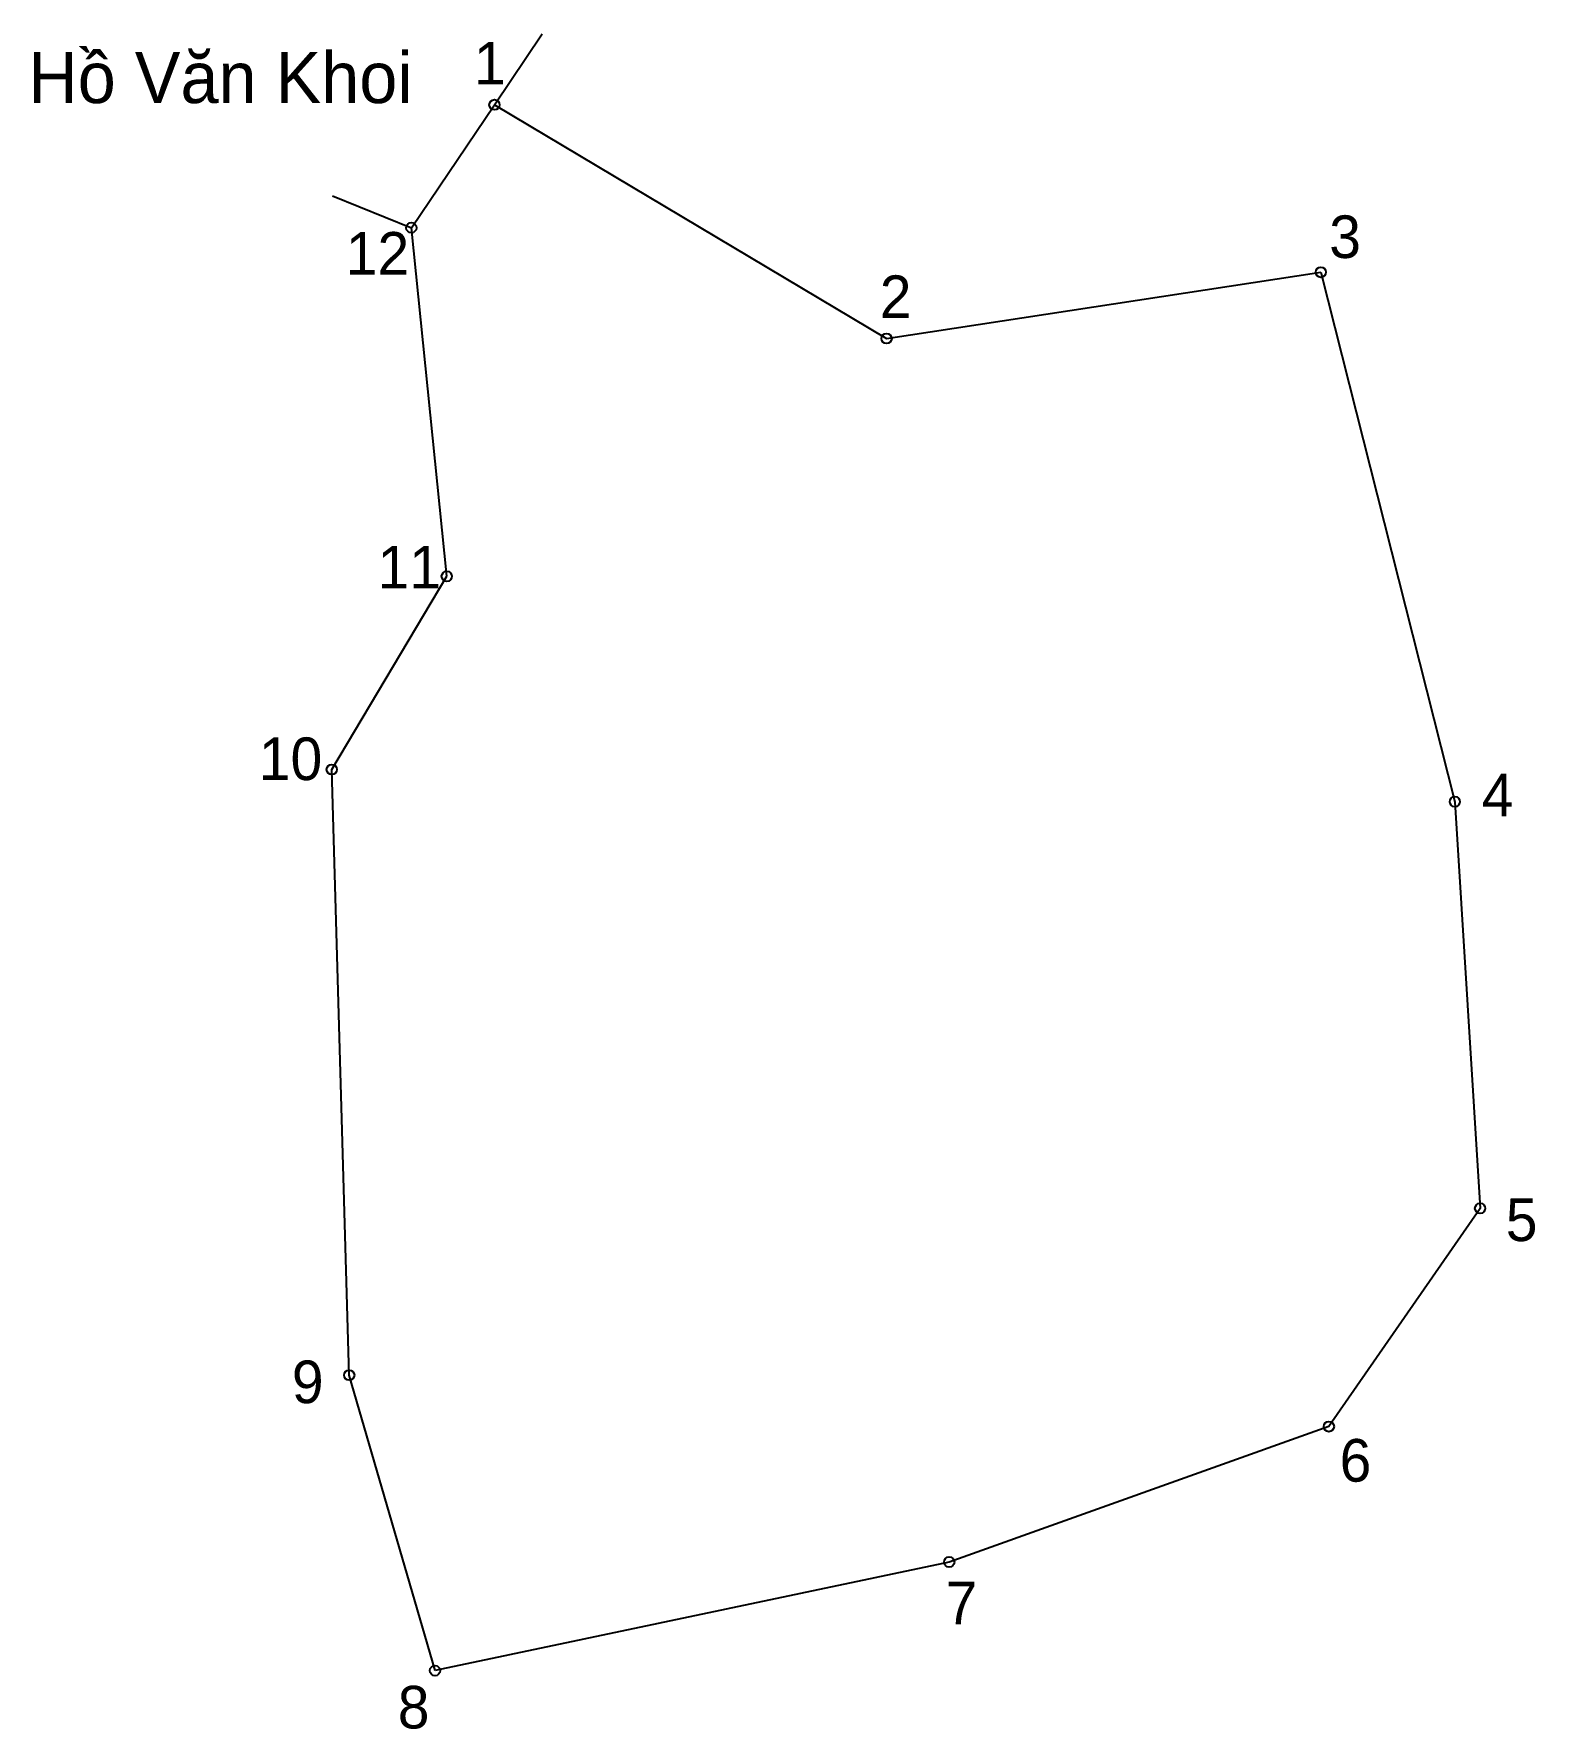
# Model space of a CAD drawing. Extents: x 549233 to 549371, y 1825049 to 1825204.
import ezdxf

# ---------------------------------------------------------------- set-up
doc = ezdxf.new("R2010")
doc.units = 0
for name, color, linetype in [('CanhThua', 7, 'Continuous'), ('MocDinhThua', 7, 'Continuous'), ('RauThua', 7, 'Continuous'), ('SoHieuDinhThua', 7, 'Continuous'), ('TenChuLanCan', 7, 'Continuous')]:
    doc.layers.add(name, color=color, linetype=linetype)

msp = doc.modelspace()

# ---------------------------------------------------------------- linework, layer by layer
at = {"layer": 'CanhThua'}
for p, q in [((549267.9, 1825186.41), (549275.48, 1825197.64)), ((549275.48, 1825197.64), (549311.29, 1825176.29)), ((549271.13, 1825154.57), (549267.9, 1825186.41)), ((549311.29, 1825176.29), (549350.94, 1825182.34)), ((549350.94, 1825182.34), (549363.18, 1825133.99)), ((549260.63, 1825136.93), (549271.13, 1825154.57)), ((549262.23, 1825081.61), (549260.63, 1825136.93)), ((549363.18, 1825133.99), (549365.48, 1825096.85)), ((549365.48, 1825096.85), (549351.68, 1825076.92)), ((549270.06, 1825054.63), (549262.23, 1825081.61)), ((549351.68, 1825076.92), (549317.01, 1825064.55)), ((549317.01, 1825064.55), (549270.06, 1825054.63))]:
    msp.add_line(p, q, dxfattribs=at)
at = {"layer": 'MocDinhThua'}
for centre in [(549275.48, 1825197.64), (549267.9, 1825186.41), (549350.94, 1825182.34), (549311.29, 1825176.29), (549271.13, 1825154.57), (549260.63, 1825136.93), (549363.18, 1825133.99), (549365.48, 1825096.85), (549262.23, 1825081.61), (549351.68, 1825076.92), (549317.01, 1825064.55), (549270.06, 1825054.63)]:
    msp.add_circle(centre, 0.467, dxfattribs=at)
at = {"layer": 'RauThua'}
for p, q in [((549275.48, 1825197.64), (549279.84, 1825204.11)), ((549260.69, 1825189.31), (549267.9, 1825186.41))]:
    msp.add_line(p, q, dxfattribs=at)

# ---------------------------------------------------------------- texts
at = {"layer": 'SoHieuDinhThua'}
for s, height, p in [('1', 3.89, (549273.62, 1825199.49)), ('3', 3.89, (549351.71, 1825183.64)), ('12', 3.894, (549261.91, 1825182.12)), ('2', 3.89, (549310.67, 1825178.16)), ('11', 3.894, (549264.81, 1825153.46)), ('10', 3.894, (549253.97, 1825135.96)), ('4', 3.89, (549365.64, 1825132.65)), ('5', 3.89, (549367.83, 1825093.86)), ('9', 3.89, (549256.99, 1825079.06)), ('6', 3.89, (549352.66, 1825071.89)), ('7', 3.89, (549316.68, 1825058.86)), ('8', 3.89, (549266.66, 1825049.35))]:
    msp.add_text(s, height=height, dxfattribs=at).set_placement(p)
at = {"layer": 'TenChuLanCan'}
msp.add_text('Hồ Văn Khoi', height=4.6734, dxfattribs=at).set_placement((549232.92, 1825197.79))

doc.saveas('drawing.dxf')
